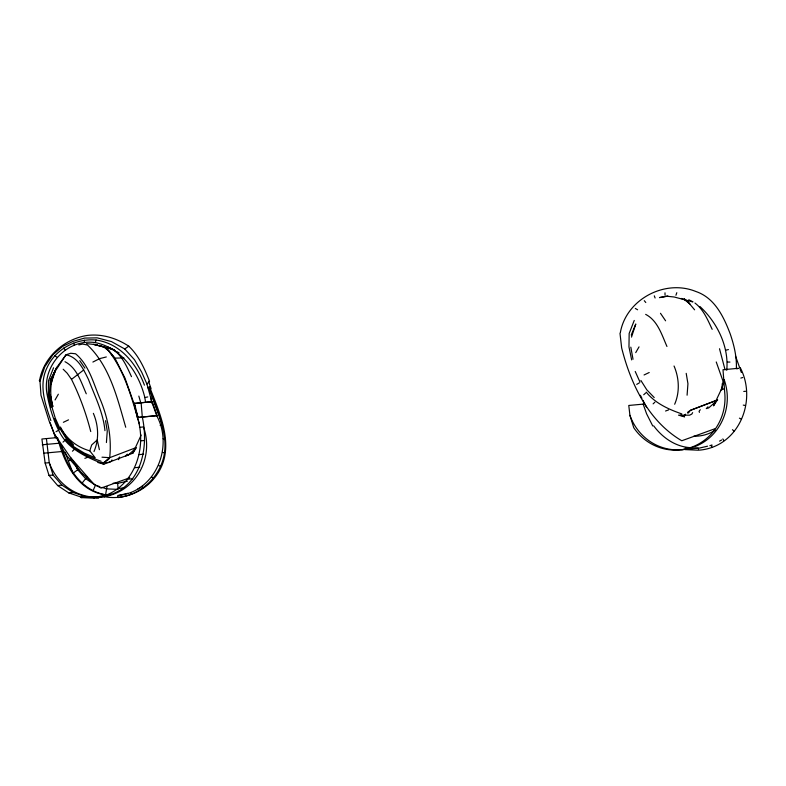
<?xml version="1.0" encoding="UTF-8"?>
<svg xmlns="http://www.w3.org/2000/svg" width="786" height="786" viewBox="0 0 786 786"><rect width="100%" height="100%" fill="white"/><g stroke="black" fill="none" stroke-linecap="round" stroke-linejoin="round"><path stroke-width="1.18" d="M135.909 447.676L109.686 457.688L104.273 462.482L109.686 457.688C111.838 437.625 107.928 417.759 100.186 399.259C93.465 383.558 89.211 365.136 75.574 353.779L70.711 353.258L66.024 354.791L56.759 367.396L50.284 380.277L49.4 393.678L51.817 406.627L55.256 418.103L59.962 428.586L66.162 438.519L74.139 446.979L84.171 453.001L95.234 457.816L89.761 450.84C77.126 447.254 66.279 438.912 60.463 427.024M722.108 388.441L722.236 383.863L724.368 379.687M152.248 401.646L134.033 403.464L137.354 417.513L156.709 415.735L157.19 415.548L152.248 401.646L140.645 402.854L141.116 402.678L142.315 417.061C149.704 451.478 139.368 492.635 98.771 497.243L98.751 497.774L94.182 498.196L81.066 497.577L81.086 497.057L68.755 492.901L57.643 485.532L49.017 475.412L45.136 463.062L41.904 439.001L57.545 437.556C63.813 462.699 77.922 492.144 107.014 494.993M81.066 497.577L85.635 497.155L85.654 496.634L73.118 492.498L62.006 485.139L53.075 475.039L49.253 462.679L46.413 438.588M94.182 498.196L94.202 497.666L107.23 494.699L111.553 494.296M102.131 496.202C121.123 500.81 141.883 493.313 154.243 478.261C177.027 450.673 160.776 415.706 149.645 387.134L148.672 387.223C157.072 412.277 172.645 439.747 160.531 466.363C152.789 483.282 136.499 495.494 117.929 497.558L117.743 495.494C155.235 492.458 173.883 447.106 156.709 415.735M106.415 442.538L107.26 431.042L105.53 420.677M687.092 395.201L687.937 383.706L686.207 373.35M726.745 370.344C729.064 346.41 717.166 322.515 699.874 306.461M107.23 494.699C136.155 482.466 146.717 445.868 137.354 417.513L157.19 415.548M104.302 496.919L104.636 494.885M106.955 486.485L105.599 494.797C81.42 490.493 66.977 468.151 61.475 445.819M51.817 406.627L50.137 394.474L52.868 406.608C49.223 393.462 50.196 379.461 56.759 367.396M50.815 384.442L55.099 371.346L66.024 354.791C78.03 357.07 83.689 369.675 88.513 379.54C94.88 396.203 103.251 412.709 104.951 430.669M631.502 337.106L635.786 324.009L631.237 335.023M620.341 332.635C626.128 299.437 664.818 278.853 695.787 291.459C714.72 297.825 723.66 316.62 730.243 333.981C734.036 345.103 736.855 356.687 736.354 368.516M129.788 477.76L101.089 488.086L93.937 484.245L79.848 471.02L65.906 454.711L54.627 434.432L49.145 421.07L40.97 395.25L39.998 381.092L44.753 366.836L53.035 354.574L62.634 346.41L73.245 341.271L84.593 338.088L97.15 337.842L111.396 341.566L124.728 348.964L134.534 359.772L141.647 372.083L146.913 383.99L152.641 404.662M127.283 454.141L125.613 455.929L127.99 455.281L136.312 447.892L132.844 453.188L103.899 464.162C86.214 457.108 66.938 448.688 58.636 430.217C52.947 419.105 49.597 407.03 47.17 394.827C41.324 366.698 66.515 338.393 95.263 342.578L96.118 340.043C120.101 343.413 136.548 363.564 144.428 385.169M675.95 295.241L676.805 292.706M141.175 435.041L132.844 453.188M707.96 406.804L706.29 408.592L708.677 407.944L716.999 400.565L713.531 405.851L721.037 390.003L724.328 380.827M93.986 451.577C99.242 439.354 98.535 425.472 93.367 413.338M674.673 404.25C679.919 392.018 679.222 378.135 674.044 366.001M53.556 367.779L48.477 380.778L48.28 394.258L50.972 407.256M634.243 320.442L629.164 333.451L628.967 346.921L631.659 359.919M50.55 382.36L55.099 371.346L50.284 380.277M93.062 490.661L95.47 485.208L85.635 478.684L77.735 469.753L75.564 465.45M89.761 450.84L91.697 444.945L97.218 439.954L99.39 449.661M111.956 459.948L111.14 461.421L108.92 462.512L97.847 462.482L103.899 464.162M692.633 412.621L691.818 414.084L689.607 415.175L678.524 415.155L684.586 416.826L680.735 415.155M55.059 399.956L58.351 394.208M635.736 352.619L639.028 346.872M150.657 389.208L151.059 388.549L148.485 381.259M96.118 340.043C76.154 338.176 55.551 349.004 47.121 367.484C38.543 384.698 44.979 403.709 50.874 420.648M119.619 457.049L118.372 458.67L118.755 459.692M700.297 409.712L699.059 411.343L699.432 412.365M87.108 476.847L81.95 483.302M72.43 451.203L74.189 449.543M653.117 403.866L654.876 402.206M107.151 460.606L109.116 458.778M687.838 413.279L689.794 411.451M63.018 442.105L64.924 440.376M643.705 394.769L645.611 393.049M146.913 383.99L149.566 381.318C144.506 368.575 138.896 355.763 128.766 346.184C116.426 338.029 101.689 333.559 86.863 335.494C63.912 339.247 44.055 356.815 39.654 379.972L39.3 380.611L39.998 381.092M90.744 431.553C86.146 413.593 79.789 395.987 71.506 379.383L83.738 369.941M124.728 348.964L128.766 346.184M687.603 412.316L690.363 410.351L717.254 400.035M56.032 431.71L58.636 430.217M636.709 384.374L639.323 382.89M137.825 489.02L140.989 487.3M719.563 441.123L721.676 439.973M92.886 362.051L99.635 358.632L106.316 356.952M63.371 422.308L68.52 419.852M644.058 374.971L649.207 372.515M721.037 390.003L724.083 388.824M690.363 410.351L717.687 399.936M147.797 387.832L149.645 387.134M76.144 465.4L77.735 469.753L73.019 473.201L68.343 460.92L71.595 459.692M736.885 368.87L738.368 368.31L723.002 369.725L724.78 393.187A52.426 50.245 84.7 0 1 692.24 446.969A52.426 50.245 84.7 0 1 633.752 427.712L629.93 415.352L628.771 405.458L644.127 404.043M714.828 428.783L681.776 440.759C648.499 421.227 630.745 384.128 621.657 347.913L619.987 333.274M84.859 458.356L87.924 457.216M665.546 411.019L668.611 409.889M160.148 425.413L162.044 424.843M740.834 378.086L742.721 377.506M699.579 450.132C738.85 446.605 757.557 400.663 740.206 367.612M78.797 344.926L82.569 344.052L87.462 345.005C109.883 366.148 117.438 398.522 125.731 427.25M113.145 483.184L117.625 483.4L127.479 481.13M118.715 495.406L128.02 493.264M699.393 448.069L707.538 446.202M709.866 445.662L712.185 445.131M95.263 342.578C121.624 347.962 138.896 372.643 144.821 397.539L147.758 396.93M725.507 350.202L728.435 349.593M667.894 296.008L659.483 297.589L667.108 296.253L674.241 297.01L692.378 301.824M134.033 403.464L139.544 402.953M139.466 427.319L143.484 426.955A52.426 50.245 84.7 0 1 113.872 494.089A52.426 50.245 84.7 0 1 49.253 462.679L45.136 463.062M42.257 444.778L59.54 443.186M141.087 440.799L144.093 440.524M43.77 453.188L63.45 451.38M138.955 454.622L143.612 454.19M49.017 475.412L53.075 475.039M134.622 467.709L139.751 467.238M57.643 485.532L62.006 485.139M127.509 479.254L132.775 478.762M68.755 492.901L73.118 492.498M118.588 488.42L123.156 487.998M681.757 449.7L698.43 448.167L698.616 450.221L684.989 449.582M163.075 438.775L165.05 438.598M743.762 391.448L745.727 391.261M99.527 345.388L103.654 346.901L109.244 351.263L114.894 358.131L123.933 357.905M727.394 362.041L729.948 362.071M689.862 447.627C675.223 446.615 662.244 437.458 653.706 425.865M685.313 447.548L690.088 447.774M694.853 448L698.43 448.167M117.006 489.344L106.572 488.863L102.131 487.399M85.635 497.155L89.211 497.322M96.364 497.656L98.751 497.774M102.003 457.187L109.686 457.688M86.431 343.59L97.503 344.877M681.806 413.908C668.66 409.359 655.121 403.297 646.23 392.116M101.119 461.235C87.973 456.686 74.434 450.633 65.543 439.453M743.271 405.114L745.226 405.468M162.584 452.441L164.539 452.805M112.133 349.004L93.563 344.347L111.691 349.151M95.47 485.208L99.91 486.662M681.236 298.434L684.331 299.574L689.931 303.936M108.723 347.687L111.799 349.013M115.021 350.477L112.83 349.456L114.894 350.585M739.41 418.152L741.208 419.026M158.723 465.489L160.531 466.363M688.772 299.771L692.997 301.853M108.085 347.098L115.483 350.752M645.67 314.371C657.676 320.59 661.832 334.915 666.95 346.469M116.957 351.715L119.03 352.845M64.983 361.698C76.989 367.927 81.154 382.251 86.273 393.796M635.314 308.436L637.613 309.772M54.637 355.773L56.936 357.109M694.942 303.023C703.509 309.488 707.724 319.892 712.165 329.324M111.504 348.414C121.771 354.624 126.654 366.217 131.478 376.651M732.434 429.687L733.957 431.013M151.747 477.014L153.28 478.35M63.175 369.233L67.164 373.183L71.506 379.383M654.217 397.549L646.799 389.817L640.895 380.473M73.53 444.886L66.112 437.144L60.208 427.8M687.416 301.244L694.608 309.812M54.627 434.432L70.475 457.423L93.937 484.245M644.265 300.684L645.787 302.512M63.587 348.021L65.11 349.839M107.996 349.927L113.921 357.149M106.739 348.581C123.579 368.634 130.761 394.739 138.09 419.41M70.475 457.423L79.848 471.02M660.476 313.28L665.595 320.806M79.799 360.617L84.917 368.143M722.815 438.912L723.965 440.612M142.138 486.249L143.278 487.939M114.894 358.131L125.003 378.164L135.467 407.738M640.374 395.27L641.926 398.296M642.958 400.32L646.593 407.374M652.734 425.953L646.603 413.809L643.164 404.132M635.226 371.483L639.981 382.065M54.539 418.82L59.294 429.402M723.159 381.534L716.243 361.963M654.286 295.831L655.092 297.992M73.599 343.168L74.415 345.329M735.48 355.95L739.822 368.172M740.206 369.253L741.345 372.476M711.222 445.22L711.9 447.126M150.45 391.045L158.743 414.399M159.136 415.509L162.574 425.187M152.15 402.894L156.335 414.664M130.535 492.547L131.213 494.463M65.287 452.314L68.343 460.92M50.225 422.868L55.541 437.812M135.899 410.39L137.963 416.953M138.395 420.481L139.436 423.959M719.514 348.758L725.065 369.823M138.827 396.095L140.802 402.933M134.514 403.277L137.835 417.337M630.814 347.147L633.025 359.281M50.137 394.474L52.338 406.617M144.821 397.539L145.577 402.275M117.625 483.4L118.175 489.403M151.079 397.854L151.364 402.579M664.995 292.824L665.044 295.212M84.308 340.161L84.357 342.539M724.161 379.618A52.426 50.245 84.8 0 1 694.549 446.753A52.426 50.245 84.8 0 1 629.93 415.352M715.231 430.227A40.371 38.681 84.7 0 1 693.822 436.191M684.95 415.146L684.744 415.617L685.549 414.193L684.95 415.146M85.654 496.634L81.086 497.057L98.771 497.243L85.654 496.634M688.674 302.59L684.262 298.896L688.674 302.59"/></g></svg>
